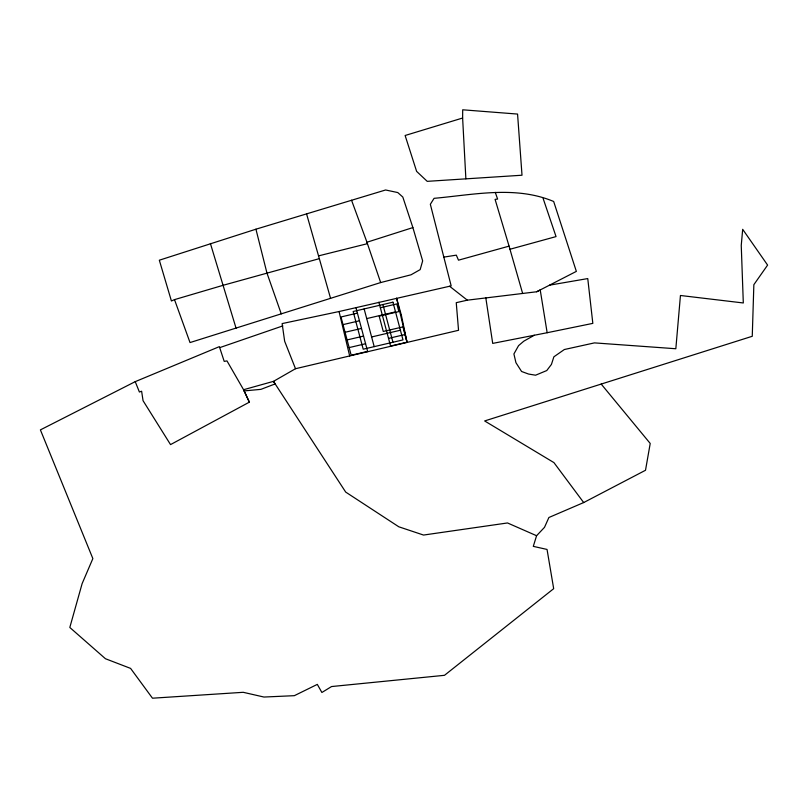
<?xml version="1.0" encoding="UTF-8"?>
<svg xmlns="http://www.w3.org/2000/svg" width="808" height="808" viewBox="0 0 808 808"><rect width="100%" height="100%" fill="white"/><g stroke="black" fill="none" stroke-linecap="round" stroke-linejoin="round"><path stroke-width="1.21" d="M462.62 118.029L462.701 109.797L517.564 114.069L522.008 175.225L427.22 181.346L416.615 171.367L405.121 135.492L462.62 118.029L465.873 178.831M601.192 384.073L650.218 443.451L645.511 470.266L583.689 502.556L548.895 517.504L544.501 527.331L536.583 535.724L533.29 546.36L547.046 549.44L553.682 588.678L444.491 675.316L331.563 686.548L321.887 692.486L317.322 684.386L294.334 695.678L263.953 697.041L243.228 692.305L152.48 698.203L130.593 668.398L105.454 658.732L69.811 627.462L82.123 583.629L92.859 558.58L40.4 429.886L135.229 381.649L219.362 346.642L224.21 361.388L226.977 360.903L243.572 389.719L249.359 402.152L170.538 444.602L143.056 400.697L141.622 391.234L139.4 392.011L135.229 381.649M485.82 297.889L492.708 343.4L547.157 332.724L540.219 289.951L536.653 291.769L467.327 300.172L456.247 302.677L458.54 330.29L295.506 368.721L273.488 381.356L243.572 389.719L249.359 402.152M534.3 335.249L523.796 341.178L518.564 345.642L513.908 353.965L515.938 362.681L521.574 371.478L528.573 374.054L535.583 375.205L546.764 370.549L551.43 364.418L553.874 356.823L564.358 349.521L594.456 342.885L675.831 348.743L680.447 295.486L743.31 302.97L741.249 245.44L742.683 229.321L767.6 265.095L753.854 284.679L752.258 336.279L484.638 420.948L553.924 462.6L583.689 502.556M536.653 291.769L576.356 271.387L553.672 201.485C515.494 185.426 473.751 194.789 434.088 198.324L430.341 204.283L451.177 285.891L339.057 311.534L282.133 323.584L284.648 341.239L295.506 368.721M174.508 299.627L171.417 300.99L159.328 260.206L255.934 229.199L385.598 189.981L397.768 192.556L402.818 197.051L412.888 227.583L422.655 260.883L420.17 269.62L411.05 274.791L380.669 282.558L190.021 342.562L174.508 299.627L223.473 285.194L319.332 258.651L306.586 213.938M219.948 347.551L282.8 325.907M351.541 200.233L366.963 242.238L412.888 227.583M522.604 293.344L509.07 246.137L458.5 260.176L456.318 255.156L443.602 257.146M509.969 249.258L556.045 236.593L543.117 198.415M318.887 255.793L367.438 243.673L380.669 282.558M357.419 313.12L340.976 316.968L351.187 355.247L367.63 351.399M380.356 307.757L396.809 303.919L398.849 311.575L379.194 316.17L383.275 331.482L402.929 326.886L407.01 342.198L390.567 346.036M366.721 318.594L395.516 311.858M343.016 324.624L359.459 320.776M345.056 332.28L361.509 328.432M347.097 339.936L363.549 336.088M371.609 336.966L400.414 330.23M349.137 347.591L365.59 343.743M388.527 338.38L404.97 334.542M547.157 332.724L592.83 323.372L587.759 278.578L549.713 285.133M244.147 390.91L260.913 389.355L275.154 383.911L273.488 381.356L345.703 492.092L398.809 526.796L423.544 535.058L507.515 522.958L536.583 535.724M449.571 286.234L467.327 300.172M281.265 313.878L266.923 272.952L255.934 229.199M495.284 192.385L497.617 199.071L495.082 199.374L509.07 246.137M366.963 242.238L367.438 243.673M210.383 243.44L236.148 328.472M319.332 258.651L330.583 298.425M382.911 304.535L392.961 342.249M378.881 302.222L390.597 346.157M364.135 308.919L374.195 346.632M355.944 307.585L367.701 351.692M339.057 311.534L349.692 356.045M392.941 302.192L353.157 311.494L363.206 349.207L402.99 339.905L392.941 302.192M401.374 315.231L396.556 298.091L407.01 342.188L401.374 315.231"/></g></svg>
